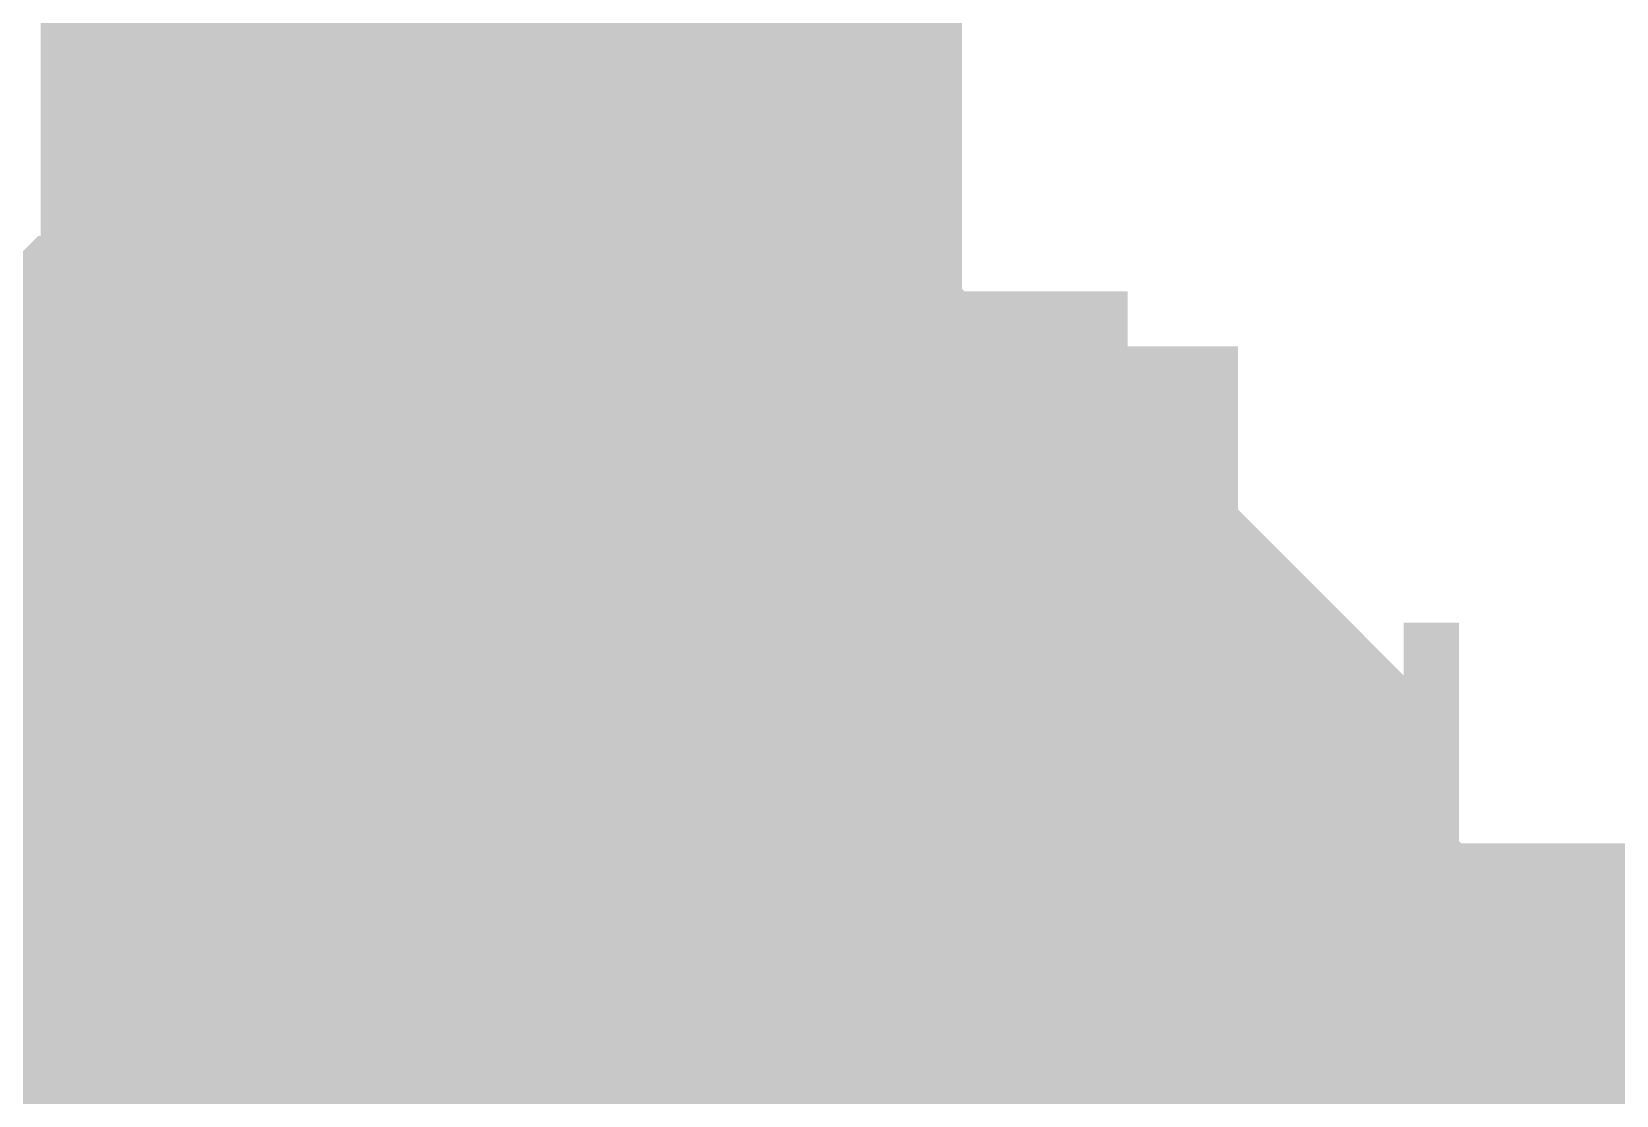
# Model space of a CAD drawing. Header units: inches. Extents: x 0 to 841, y 0 to 594.
# Drawn here: x 789.639 to 790.927, y 565.152 to 566.017 of the extents above; entities that cross this region are included whole.
import ezdxf

# ---------------------------------------------------------------- set-up
doc = ezdxf.new("R2010")
doc.units = ezdxf.units.IN
doc.layers.add('Sheet', color=255, linetype='Continuous')

msp = doc.modelspace()

# ---------------------------------------------------------------- linework, layer by layer
at = {"layer": 'Sheet'}
for points in [[(790.0208, 570.4628, 0.7493, 0.7493, 0), (790.0208, 564.9828, 0.7493, 0.7493, 0)], [(790.0208, 569.9687, 0.2997, 0.2997, 0), (790.0208, 564.9828, 0.2997, 0.2997, 0)], [(789.4818, 565.5218, 0.2997, 0.2997, 0), (789.5267, 565.5667, 0.2997, 0.2997, 0), (789.5716, 565.6116, 0.2997, 0.2997, 0), (789.5716, 565.6116, 0.2997, 0.2997, 0), (789.6165, 565.6116, 0.2997, 0.2997, 0), (789.6615, 565.6565, 0.2997, 0.2997, 0), (789.6615, 565.6565, 0.2997, 0.2997, 0), (789.7064, 565.7015, 0.2997, 0.2997, 0), (789.7513, 565.7015, 0.2997, 0.2997, 0), (789.7962, 565.7015, 0.2997, 0.2997, 0), (789.8411, 565.7015, 0.2997, 0.2997, 0), (789.8411, 565.7464, 0.2997, 0.2997, 0), (789.886, 565.7464, 0.2997, 0.2997, 0), (789.9309, 565.7464, 0.2997, 0.2997, 0), (789.9759, 565.7464, 0.2997, 0.2997, 0), (790.0208, 565.7464, 0.2997, 0.2997, 0)], [(789.4818, 565.5218, 0.2997, 0.2997, 0), (789.5267, 565.5667, 0.2997, 0.2997, 0), (789.5716, 565.6116, 0.2997, 0.2997, 0), (789.5716, 565.6116, 0.2997, 0.2997, 0), (789.6165, 565.6116, 0.2997, 0.2997, 0), (789.6615, 565.6565, 0.2997, 0.2997, 0), (789.6615, 565.6565, 0.2997, 0.2997, 0), (789.7064, 565.7015, 0.2997, 0.2997, 0), (789.7513, 565.7015, 0.2997, 0.2997, 0), (789.7962, 565.7015, 0.2997, 0.2997, 0), (789.8411, 565.7015, 0.2997, 0.2997, 0), (789.8411, 565.7464, 0.2997, 0.2997, 0), (789.886, 565.7464, 0.2997, 0.2997, 0), (789.9309, 565.7464, 0.2997, 0.2997, 0), (789.9759, 565.7464, 0.2997, 0.2997, 0), (790.0208, 565.7464, 0.2997, 0.2997, 0)], [(789.4818, 565.5218, 0.2997, 0.2997, 0), (789.5267, 565.5667, 0.2997, 0.2997, 0), (789.5716, 565.6116, 0.2997, 0.2997, 0), (789.5716, 565.6116, 0.2997, 0.2997, 0), (789.6165, 565.6116, 0.2997, 0.2997, 0), (789.6615, 565.6565, 0.2997, 0.2997, 0), (789.6615, 565.6565, 0.2997, 0.2997, 0), (789.7064, 565.7015, 0.2997, 0.2997, 0), (789.7513, 565.7015, 0.2997, 0.2997, 0), (789.7962, 565.7015, 0.2997, 0.2997, 0), (789.8411, 565.7015, 0.2997, 0.2997, 0), (789.8411, 565.7464, 0.2997, 0.2997, 0), (789.886, 565.7464, 0.2997, 0.2997, 0), (789.9309, 565.7464, 0.2997, 0.2997, 0), (789.9759, 565.7464, 0.2997, 0.2997, 0), (790.0208, 565.7464, 0.2997, 0.2997, 0)], [(789.4818, 565.5218, 0.2997, 0.2997, 0), (789.5267, 565.5667, 0.2997, 0.2997, 0), (789.5716, 565.6116, 0.2997, 0.2997, 0), (789.5716, 565.6116, 0.2997, 0.2997, 0), (789.6165, 565.6116, 0.2997, 0.2997, 0), (789.6615, 565.6565, 0.2997, 0.2997, 0), (789.6615, 565.6565, 0.2997, 0.2997, 0), (789.7064, 565.7015, 0.2997, 0.2997, 0), (789.7513, 565.7015, 0.2997, 0.2997, 0), (789.7962, 565.7015, 0.2997, 0.2997, 0), (789.8411, 565.7015, 0.2997, 0.2997, 0), (789.8411, 565.7464, 0.2997, 0.2997, 0), (789.886, 565.7464, 0.2997, 0.2997, 0), (789.9309, 565.7464, 0.2997, 0.2997, 0), (789.9759, 565.7464, 0.2997, 0.2997, 0), (790.0208, 565.7464, 0.2997, 0.2997, 0)], [(789.4818, 565.5218, 0.2997, 0.2997, 0), (789.5267, 565.5667, 0.2997, 0.2997, 0), (789.5716, 565.6116, 0.2997, 0.2997, 0), (789.5716, 565.6116, 0.2997, 0.2997, 0), (789.6165, 565.6116, 0.2997, 0.2997, 0), (789.6615, 565.6565, 0.2997, 0.2997, 0), (789.6615, 565.6565, 0.2997, 0.2997, 0), (789.7064, 565.7015, 0.2997, 0.2997, 0), (789.7513, 565.7015, 0.2997, 0.2997, 0), (789.7962, 565.7015, 0.2997, 0.2997, 0), (789.8411, 565.7015, 0.2997, 0.2997, 0), (789.8411, 565.7464, 0.2997, 0.2997, 0), (789.886, 565.7464, 0.2997, 0.2997, 0), (789.9309, 565.7464, 0.2997, 0.2997, 0), (789.9759, 565.7464, 0.2997, 0.2997, 0), (790.0208, 565.7464, 0.2997, 0.2997, 0)], [(789.4818, 565.5218, 0.2997, 0.2997, 0), (789.5267, 565.5667, 0.2997, 0.2997, 0), (789.5716, 565.6116, 0.2997, 0.2997, 0), (789.5716, 565.6116, 0.2997, 0.2997, 0), (789.6165, 565.6116, 0.2997, 0.2997, 0), (789.6615, 565.6565, 0.2997, 0.2997, 0), (789.6615, 565.6565, 0.2997, 0.2997, 0), (789.7064, 565.7015, 0.2997, 0.2997, 0), (789.7513, 565.7015, 0.2997, 0.2997, 0), (789.7962, 565.7015, 0.2997, 0.2997, 0), (789.8411, 565.7015, 0.2997, 0.2997, 0), (789.8411, 565.7464, 0.2997, 0.2997, 0), (789.886, 565.7464, 0.2997, 0.2997, 0), (789.9309, 565.7464, 0.2997, 0.2997, 0), (789.9759, 565.7464, 0.2997, 0.2997, 0), (790.0208, 565.7464, 0.2997, 0.2997, 0)], [(790.0208, 565.7464, 0.2997, 0.2997, 0), (790.0208, 565.7464, 0.2997, 0.2997, 0)], [(790.0208, 565.7464, 0.2997, 0.2997, 0), (790.0657, 565.7464, 0.2997, 0.2997, 0), (790.1106, 565.7464, 0.2997, 0.2997, 0), (790.1106, 565.7464, 0.2997, 0.2997, 0), (790.1555, 565.7464, 0.2997, 0.2997, 0), (790.2004, 565.7015, 0.2997, 0.2997, 0), (790.2454, 565.7015, 0.2997, 0.2997, 0), (790.2903, 565.7015, 0.2997, 0.2997, 0), (790.2903, 565.7015, 0.2997, 0.2997, 0), (790.3352, 565.6565, 0.2997, 0.2997, 0), (790.3801, 565.6565, 0.2997, 0.2997, 0), (790.3801, 565.6116, 0.2997, 0.2997, 0), (790.425, 565.6116, 0.2997, 0.2997, 0), (790.4699, 565.6116, 0.2997, 0.2997, 0), (790.4699, 565.5667, 0.2997, 0.2997, 0), (790.5148, 565.5218, 0.2997, 0.2997, 0), (790.5148, 565.5218, 0.2997, 0.2997, 0), (790.5598, 565.4769, 0.2997, 0.2997, 0), (790.5598, 565.4769, 0.2997, 0.2997, 0), (790.6047, 565.4319, 0.2997, 0.2997, 0), (790.6047, 565.387, 0.2997, 0.2997, 0), (790.6496, 565.387, 0.2997, 0.2997, 0), (790.6496, 565.3421, 0.2997, 0.2997, 0), (790.6496, 565.2972, 0.2997, 0.2997, 0), (790.6945, 565.2523, 0.2997, 0.2997, 0), (790.6945, 565.2523, 0.2997, 0.2997, 0), (790.6945, 565.2074, 0.2997, 0.2997, 0), (790.7394, 565.1624, 0.2997, 0.2997, 0), (790.7394, 565.1175, 0.2997, 0.2997, 0), (790.7394, 565.0726, 0.2997, 0.2997, 0), (790.7394, 565.0726, 0.2997, 0.2997, 0), (790.7394, 565.0277, 0.2997, 0.2997, 0), (790.7394, 564.9828, 0.2997, 0.2997, 0)], [(790.0208, 565.7464, 0.2997, 0.2997, 0), (790.0208, 565.7464, 0.2997, 0.2997, 0)], [(790.0208, 565.7464, 0.2997, 0.2997, 0), (790.0657, 565.7464, 0.2997, 0.2997, 0), (790.1106, 565.7464, 0.2997, 0.2997, 0), (790.1106, 565.7464, 0.2997, 0.2997, 0), (790.1555, 565.7464, 0.2997, 0.2997, 0), (790.2004, 565.7015, 0.2997, 0.2997, 0), (790.2454, 565.7015, 0.2997, 0.2997, 0), (790.2903, 565.7015, 0.2997, 0.2997, 0), (790.2903, 565.7015, 0.2997, 0.2997, 0), (790.3352, 565.6565, 0.2997, 0.2997, 0), (790.3801, 565.6565, 0.2997, 0.2997, 0), (790.3801, 565.6116, 0.2997, 0.2997, 0), (790.425, 565.6116, 0.2997, 0.2997, 0), (790.4699, 565.6116, 0.2997, 0.2997, 0), (790.4699, 565.5667, 0.2997, 0.2997, 0), (790.5148, 565.5218, 0.2997, 0.2997, 0), (790.5148, 565.5218, 0.2997, 0.2997, 0), (790.5598, 565.4769, 0.2997, 0.2997, 0), (790.5598, 565.4769, 0.2997, 0.2997, 0), (790.6047, 565.4319, 0.2997, 0.2997, 0), (790.6047, 565.387, 0.2997, 0.2997, 0), (790.6496, 565.387, 0.2997, 0.2997, 0), (790.6496, 565.3421, 0.2997, 0.2997, 0), (790.6496, 565.2972, 0.2997, 0.2997, 0), (790.6945, 565.2523, 0.2997, 0.2997, 0), (790.6945, 565.2523, 0.2997, 0.2997, 0), (790.6945, 565.2074, 0.2997, 0.2997, 0), (790.7394, 565.1624, 0.2997, 0.2997, 0), (790.7394, 565.1175, 0.2997, 0.2997, 0), (790.7394, 565.0726, 0.2997, 0.2997, 0), (790.7394, 565.0726, 0.2997, 0.2997, 0), (790.7394, 565.0277, 0.2997, 0.2997, 0), (790.7394, 564.9828, 0.2997, 0.2997, 0)], [(790.0208, 565.7464, 0.2997, 0.2997, 0), (790.0208, 565.7464, 0.2997, 0.2997, 0)], [(790.0208, 565.7464, 0.2997, 0.2997, 0), (790.0657, 565.7464, 0.2997, 0.2997, 0), (790.1106, 565.7464, 0.2997, 0.2997, 0), (790.1106, 565.7464, 0.2997, 0.2997, 0), (790.1555, 565.7464, 0.2997, 0.2997, 0), (790.2004, 565.7015, 0.2997, 0.2997, 0), (790.2454, 565.7015, 0.2997, 0.2997, 0), (790.2903, 565.7015, 0.2997, 0.2997, 0), (790.2903, 565.7015, 0.2997, 0.2997, 0), (790.3352, 565.6565, 0.2997, 0.2997, 0), (790.3801, 565.6565, 0.2997, 0.2997, 0), (790.3801, 565.6116, 0.2997, 0.2997, 0), (790.425, 565.6116, 0.2997, 0.2997, 0), (790.4699, 565.6116, 0.2997, 0.2997, 0), (790.4699, 565.5667, 0.2997, 0.2997, 0), (790.5148, 565.5218, 0.2997, 0.2997, 0), (790.5148, 565.5218, 0.2997, 0.2997, 0), (790.5598, 565.4769, 0.2997, 0.2997, 0), (790.5598, 565.4769, 0.2997, 0.2997, 0), (790.6047, 565.4319, 0.2997, 0.2997, 0), (790.6047, 565.387, 0.2997, 0.2997, 0), (790.6496, 565.387, 0.2997, 0.2997, 0), (790.6496, 565.3421, 0.2997, 0.2997, 0), (790.6496, 565.2972, 0.2997, 0.2997, 0), (790.6945, 565.2523, 0.2997, 0.2997, 0), (790.6945, 565.2523, 0.2997, 0.2997, 0), (790.6945, 565.2074, 0.2997, 0.2997, 0), (790.7394, 565.1624, 0.2997, 0.2997, 0), (790.7394, 565.1175, 0.2997, 0.2997, 0), (790.7394, 565.0726, 0.2997, 0.2997, 0), (790.7394, 565.0726, 0.2997, 0.2997, 0), (790.7394, 565.0277, 0.2997, 0.2997, 0), (790.7394, 564.9828, 0.2997, 0.2997, 0)], [(790.0208, 565.7464, 0.2997, 0.2997, 0), (790.0208, 565.7464, 0.2997, 0.2997, 0)], [(790.0208, 565.7464, 0.2997, 0.2997, 0), (790.0657, 565.7464, 0.2997, 0.2997, 0), (790.1106, 565.7464, 0.2997, 0.2997, 0), (790.1106, 565.7464, 0.2997, 0.2997, 0), (790.1555, 565.7464, 0.2997, 0.2997, 0), (790.2004, 565.7015, 0.2997, 0.2997, 0), (790.2454, 565.7015, 0.2997, 0.2997, 0), (790.2903, 565.7015, 0.2997, 0.2997, 0), (790.2903, 565.7015, 0.2997, 0.2997, 0), (790.3352, 565.6565, 0.2997, 0.2997, 0), (790.3801, 565.6565, 0.2997, 0.2997, 0), (790.3801, 565.6116, 0.2997, 0.2997, 0), (790.425, 565.6116, 0.2997, 0.2997, 0), (790.4699, 565.6116, 0.2997, 0.2997, 0), (790.4699, 565.5667, 0.2997, 0.2997, 0), (790.5148, 565.5218, 0.2997, 0.2997, 0), (790.5148, 565.5218, 0.2997, 0.2997, 0), (790.5598, 565.4769, 0.2997, 0.2997, 0), (790.5598, 565.4769, 0.2997, 0.2997, 0), (790.6047, 565.4319, 0.2997, 0.2997, 0), (790.6047, 565.387, 0.2997, 0.2997, 0), (790.6496, 565.387, 0.2997, 0.2997, 0), (790.6496, 565.3421, 0.2997, 0.2997, 0), (790.6496, 565.2972, 0.2997, 0.2997, 0), (790.6945, 565.2523, 0.2997, 0.2997, 0), (790.6945, 565.2523, 0.2997, 0.2997, 0), (790.6945, 565.2074, 0.2997, 0.2997, 0), (790.7394, 565.1624, 0.2997, 0.2997, 0), (790.7394, 565.1175, 0.2997, 0.2997, 0), (790.7394, 565.0726, 0.2997, 0.2997, 0), (790.7394, 565.0726, 0.2997, 0.2997, 0), (790.7394, 565.0277, 0.2997, 0.2997, 0), (790.7394, 564.9828, 0.2997, 0.2997, 0)], [(790.0208, 565.7464, 0.2997, 0.2997, 0), (790.0208, 565.7464, 0.2997, 0.2997, 0)], [(790.0208, 565.7464, 0.2997, 0.2997, 0), (790.0657, 565.7464, 0.2997, 0.2997, 0), (790.1106, 565.7464, 0.2997, 0.2997, 0), (790.1106, 565.7464, 0.2997, 0.2997, 0), (790.1555, 565.7464, 0.2997, 0.2997, 0), (790.2004, 565.7015, 0.2997, 0.2997, 0), (790.2454, 565.7015, 0.2997, 0.2997, 0), (790.2903, 565.7015, 0.2997, 0.2997, 0), (790.2903, 565.7015, 0.2997, 0.2997, 0), (790.3352, 565.6565, 0.2997, 0.2997, 0), (790.3801, 565.6565, 0.2997, 0.2997, 0), (790.3801, 565.6116, 0.2997, 0.2997, 0), (790.425, 565.6116, 0.2997, 0.2997, 0), (790.4699, 565.6116, 0.2997, 0.2997, 0), (790.4699, 565.5667, 0.2997, 0.2997, 0), (790.5148, 565.5218, 0.2997, 0.2997, 0), (790.5148, 565.5218, 0.2997, 0.2997, 0), (790.5598, 565.4769, 0.2997, 0.2997, 0), (790.5598, 565.4769, 0.2997, 0.2997, 0), (790.6047, 565.4319, 0.2997, 0.2997, 0), (790.6047, 565.387, 0.2997, 0.2997, 0), (790.6496, 565.387, 0.2997, 0.2997, 0), (790.6496, 565.3421, 0.2997, 0.2997, 0), (790.6496, 565.2972, 0.2997, 0.2997, 0), (790.6945, 565.2523, 0.2997, 0.2997, 0), (790.6945, 565.2523, 0.2997, 0.2997, 0), (790.6945, 565.2074, 0.2997, 0.2997, 0), (790.7394, 565.1624, 0.2997, 0.2997, 0), (790.7394, 565.1175, 0.2997, 0.2997, 0), (790.7394, 565.0726, 0.2997, 0.2997, 0), (790.7394, 565.0726, 0.2997, 0.2997, 0), (790.7394, 565.0277, 0.2997, 0.2997, 0), (790.7394, 564.9828, 0.2997, 0.2997, 0)], [(790.0208, 565.7464, 0.2997, 0.2997, 0), (790.0208, 565.7464, 0.2997, 0.2997, 0)], [(790.0208, 565.7464, 0.2997, 0.2997, 0), (790.0657, 565.7464, 0.2997, 0.2997, 0), (790.1106, 565.7464, 0.2997, 0.2997, 0), (790.1106, 565.7464, 0.2997, 0.2997, 0), (790.1555, 565.7464, 0.2997, 0.2997, 0), (790.2004, 565.7015, 0.2997, 0.2997, 0), (790.2454, 565.7015, 0.2997, 0.2997, 0), (790.2903, 565.7015, 0.2997, 0.2997, 0), (790.2903, 565.7015, 0.2997, 0.2997, 0), (790.3352, 565.6565, 0.2997, 0.2997, 0), (790.3801, 565.6565, 0.2997, 0.2997, 0), (790.3801, 565.6116, 0.2997, 0.2997, 0), (790.425, 565.6116, 0.2997, 0.2997, 0), (790.4699, 565.6116, 0.2997, 0.2997, 0), (790.4699, 565.5667, 0.2997, 0.2997, 0), (790.5148, 565.5218, 0.2997, 0.2997, 0), (790.5148, 565.5218, 0.2997, 0.2997, 0), (790.5598, 565.4769, 0.2997, 0.2997, 0), (790.5598, 565.4769, 0.2997, 0.2997, 0), (790.6047, 565.4319, 0.2997, 0.2997, 0), (790.6047, 565.387, 0.2997, 0.2997, 0), (790.6496, 565.387, 0.2997, 0.2997, 0), (790.6496, 565.3421, 0.2997, 0.2997, 0), (790.6496, 565.2972, 0.2997, 0.2997, 0), (790.6945, 565.2523, 0.2997, 0.2997, 0), (790.6945, 565.2523, 0.2997, 0.2997, 0), (790.6945, 565.2074, 0.2997, 0.2997, 0), (790.7394, 565.1624, 0.2997, 0.2997, 0), (790.7394, 565.1175, 0.2997, 0.2997, 0), (790.7394, 565.0726, 0.2997, 0.2997, 0), (790.7394, 565.0726, 0.2997, 0.2997, 0), (790.7394, 565.0277, 0.2997, 0.2997, 0), (790.7394, 564.9828, 0.2997, 0.2997, 0)], [(789.5716, 565.6116, 0.0991, 0.0991, 0), (789.6165, 565.6116, 0.0991, 0.0991, 0), (789.6615, 565.6565, 0.0991, 0.0991, 0), (789.6615, 565.6565, 0.0991, 0.0991, 0), (789.7064, 565.7015, 0.0991, 0.0991, 0), (789.7513, 565.7015, 0.0991, 0.0991, 0), (789.7962, 565.7015, 0.0991, 0.0991, 0), (789.8411, 565.7015, 0.0991, 0.0991, 0), (789.8411, 565.7464, 0.0991, 0.0991, 0), (789.886, 565.7464, 0.0991, 0.0991, 0), (789.9309, 565.7464, 0.0991, 0.0991, 0), (789.9759, 565.7464, 0.0991, 0.0991, 0), (790.0208, 565.7464, 0.0991, 0.0991, 0)], [(789.5716, 565.6116, 0.0991, 0.0991, 0), (789.6165, 565.6116, 0.0991, 0.0991, 0), (789.6615, 565.6565, 0.0991, 0.0991, 0), (789.6615, 565.6565, 0.0991, 0.0991, 0), (789.7064, 565.7015, 0.0991, 0.0991, 0), (789.7513, 565.7015, 0.0991, 0.0991, 0), (789.7962, 565.7015, 0.0991, 0.0991, 0), (789.8411, 565.7015, 0.0991, 0.0991, 0), (789.8411, 565.7464, 0.0991, 0.0991, 0), (789.886, 565.7464, 0.0991, 0.0991, 0), (789.9309, 565.7464, 0.0991, 0.0991, 0), (789.9759, 565.7464, 0.0991, 0.0991, 0), (790.0208, 565.7464, 0.0991, 0.0991, 0)], [(789.5716, 565.6116, 0.0991, 0.0991, 0), (789.6165, 565.6116, 0.0991, 0.0991, 0), (789.6615, 565.6565, 0.0991, 0.0991, 0), (789.6615, 565.6565, 0.0991, 0.0991, 0), (789.7064, 565.7015, 0.0991, 0.0991, 0), (789.7513, 565.7015, 0.0991, 0.0991, 0), (789.7962, 565.7015, 0.0991, 0.0991, 0), (789.8411, 565.7015, 0.0991, 0.0991, 0), (789.8411, 565.7464, 0.0991, 0.0991, 0), (789.886, 565.7464, 0.0991, 0.0991, 0), (789.9309, 565.7464, 0.0991, 0.0991, 0), (789.9759, 565.7464, 0.0991, 0.0991, 0), (790.0208, 565.7464, 0.0991, 0.0991, 0)], [(789.5716, 565.6116, 0.0991, 0.0991, 0), (789.6165, 565.6116, 0.0991, 0.0991, 0), (789.6615, 565.6565, 0.0991, 0.0991, 0), (789.6615, 565.6565, 0.0991, 0.0991, 0), (789.7064, 565.7015, 0.0991, 0.0991, 0), (789.7513, 565.7015, 0.0991, 0.0991, 0), (789.7962, 565.7015, 0.0991, 0.0991, 0), (789.8411, 565.7015, 0.0991, 0.0991, 0), (789.8411, 565.7464, 0.0991, 0.0991, 0), (789.886, 565.7464, 0.0991, 0.0991, 0), (789.9309, 565.7464, 0.0991, 0.0991, 0), (789.9759, 565.7464, 0.0991, 0.0991, 0), (790.0208, 565.7464, 0.0991, 0.0991, 0)], [(789.5716, 565.6116, 0.0991, 0.0991, 0), (789.6165, 565.6116, 0.0991, 0.0991, 0), (789.6615, 565.6565, 0.0991, 0.0991, 0), (789.6615, 565.6565, 0.0991, 0.0991, 0), (789.7064, 565.7015, 0.0991, 0.0991, 0), (789.7513, 565.7015, 0.0991, 0.0991, 0), (789.7962, 565.7015, 0.0991, 0.0991, 0), (789.8411, 565.7015, 0.0991, 0.0991, 0), (789.8411, 565.7464, 0.0991, 0.0991, 0), (789.886, 565.7464, 0.0991, 0.0991, 0), (789.9309, 565.7464, 0.0991, 0.0991, 0), (789.9759, 565.7464, 0.0991, 0.0991, 0), (790.0208, 565.7464, 0.0991, 0.0991, 0)], [(789.5716, 565.6116, 0.0991, 0.0991, 0), (789.6165, 565.6116, 0.0991, 0.0991, 0), (789.6615, 565.6565, 0.0991, 0.0991, 0), (789.6615, 565.6565, 0.0991, 0.0991, 0), (789.7064, 565.7015, 0.0991, 0.0991, 0), (789.7513, 565.7015, 0.0991, 0.0991, 0), (789.7962, 565.7015, 0.0991, 0.0991, 0), (789.8411, 565.7015, 0.0991, 0.0991, 0), (789.8411, 565.7464, 0.0991, 0.0991, 0), (789.886, 565.7464, 0.0991, 0.0991, 0), (789.9309, 565.7464, 0.0991, 0.0991, 0), (789.9759, 565.7464, 0.0991, 0.0991, 0), (790.0208, 565.7464, 0.0991, 0.0991, 0)], [(790.0208, 565.7464, 0.0991, 0.0991, 0), (790.0208, 565.7464, 0.0991, 0.0991, 0)], [(790.0208, 565.7464, 0.0991, 0.0991, 0), (790.0657, 565.7464, 0.0991, 0.0991, 0), (790.1106, 565.7464, 0.0991, 0.0991, 0), (790.1106, 565.7464, 0.0991, 0.0991, 0), (790.1555, 565.7464, 0.0991, 0.0991, 0), (790.2004, 565.7015, 0.0991, 0.0991, 0), (790.2454, 565.7015, 0.0991, 0.0991, 0), (790.2903, 565.7015, 0.0991, 0.0991, 0), (790.2903, 565.7015, 0.0991, 0.0991, 0), (790.3352, 565.6565, 0.0991, 0.0991, 0), (790.3801, 565.6565, 0.0991, 0.0991, 0), (790.3801, 565.6116, 0.0991, 0.0991, 0), (790.425, 565.6116, 0.0991, 0.0991, 0), (790.4699, 565.6116, 0.0991, 0.0991, 0), (790.4699, 565.5667, 0.0991, 0.0991, 0), (790.5148, 565.5218, 0.0991, 0.0991, 0), (790.5148, 565.5218, 0.0991, 0.0991, 0), (790.5598, 565.4769, 0.0991, 0.0991, 0), (790.5598, 565.4769, 0.0991, 0.0991, 0), (790.6047, 565.4319, 0.0991, 0.0991, 0), (790.6047, 565.387, 0.0991, 0.0991, 0), (790.6496, 565.387, 0.0991, 0.0991, 0), (790.6496, 565.3421, 0.0991, 0.0991, 0), (790.6496, 565.2972, 0.0991, 0.0991, 0), (790.6945, 565.2523, 0.0991, 0.0991, 0), (790.6945, 565.2523, 0.0991, 0.0991, 0), (790.6945, 565.2074, 0.0991, 0.0991, 0), (790.7394, 565.1624, 0.0991, 0.0991, 0), (790.7394, 565.1175, 0.0991, 0.0991, 0), (790.7394, 565.0726, 0.0991, 0.0991, 0)], [(790.0208, 565.7464, 0.0991, 0.0991, 0), (790.0208, 565.7464, 0.0991, 0.0991, 0)], [(790.0208, 565.7464, 0.0991, 0.0991, 0), (790.0657, 565.7464, 0.0991, 0.0991, 0), (790.1106, 565.7464, 0.0991, 0.0991, 0), (790.1106, 565.7464, 0.0991, 0.0991, 0), (790.1555, 565.7464, 0.0991, 0.0991, 0), (790.2004, 565.7015, 0.0991, 0.0991, 0), (790.2454, 565.7015, 0.0991, 0.0991, 0), (790.2903, 565.7015, 0.0991, 0.0991, 0), (790.2903, 565.7015, 0.0991, 0.0991, 0), (790.3352, 565.6565, 0.0991, 0.0991, 0), (790.3801, 565.6565, 0.0991, 0.0991, 0), (790.3801, 565.6116, 0.0991, 0.0991, 0), (790.425, 565.6116, 0.0991, 0.0991, 0), (790.4699, 565.6116, 0.0991, 0.0991, 0), (790.4699, 565.5667, 0.0991, 0.0991, 0), (790.5148, 565.5218, 0.0991, 0.0991, 0), (790.5148, 565.5218, 0.0991, 0.0991, 0), (790.5598, 565.4769, 0.0991, 0.0991, 0), (790.5598, 565.4769, 0.0991, 0.0991, 0), (790.6047, 565.4319, 0.0991, 0.0991, 0), (790.6047, 565.387, 0.0991, 0.0991, 0), (790.6496, 565.387, 0.0991, 0.0991, 0), (790.6496, 565.3421, 0.0991, 0.0991, 0), (790.6496, 565.2972, 0.0991, 0.0991, 0), (790.6945, 565.2523, 0.0991, 0.0991, 0), (790.6945, 565.2523, 0.0991, 0.0991, 0), (790.6945, 565.2074, 0.0991, 0.0991, 0), (790.7394, 565.1624, 0.0991, 0.0991, 0), (790.7394, 565.1175, 0.0991, 0.0991, 0), (790.7394, 565.0726, 0.0991, 0.0991, 0)], [(790.0208, 565.7464, 0.0991, 0.0991, 0), (790.0208, 565.7464, 0.0991, 0.0991, 0)], [(790.0208, 565.7464, 0.0991, 0.0991, 0), (790.0657, 565.7464, 0.0991, 0.0991, 0), (790.1106, 565.7464, 0.0991, 0.0991, 0), (790.1106, 565.7464, 0.0991, 0.0991, 0), (790.1555, 565.7464, 0.0991, 0.0991, 0), (790.2004, 565.7015, 0.0991, 0.0991, 0), (790.2454, 565.7015, 0.0991, 0.0991, 0), (790.2903, 565.7015, 0.0991, 0.0991, 0), (790.2903, 565.7015, 0.0991, 0.0991, 0), (790.3352, 565.6565, 0.0991, 0.0991, 0), (790.3801, 565.6565, 0.0991, 0.0991, 0), (790.3801, 565.6116, 0.0991, 0.0991, 0), (790.425, 565.6116, 0.0991, 0.0991, 0), (790.4699, 565.6116, 0.0991, 0.0991, 0), (790.4699, 565.5667, 0.0991, 0.0991, 0), (790.5148, 565.5218, 0.0991, 0.0991, 0), (790.5148, 565.5218, 0.0991, 0.0991, 0), (790.5598, 565.4769, 0.0991, 0.0991, 0), (790.5598, 565.4769, 0.0991, 0.0991, 0), (790.6047, 565.4319, 0.0991, 0.0991, 0), (790.6047, 565.387, 0.0991, 0.0991, 0), (790.6496, 565.387, 0.0991, 0.0991, 0), (790.6496, 565.3421, 0.0991, 0.0991, 0), (790.6496, 565.2972, 0.0991, 0.0991, 0), (790.6945, 565.2523, 0.0991, 0.0991, 0), (790.6945, 565.2523, 0.0991, 0.0991, 0), (790.6945, 565.2074, 0.0991, 0.0991, 0), (790.7394, 565.1624, 0.0991, 0.0991, 0), (790.7394, 565.1175, 0.0991, 0.0991, 0), (790.7394, 565.0726, 0.0991, 0.0991, 0)], [(790.0208, 565.7464, 0.0991, 0.0991, 0), (790.0208, 565.7464, 0.0991, 0.0991, 0)], [(790.0208, 565.7464, 0.0991, 0.0991, 0), (790.0657, 565.7464, 0.0991, 0.0991, 0), (790.1106, 565.7464, 0.0991, 0.0991, 0), (790.1106, 565.7464, 0.0991, 0.0991, 0), (790.1555, 565.7464, 0.0991, 0.0991, 0), (790.2004, 565.7015, 0.0991, 0.0991, 0), (790.2454, 565.7015, 0.0991, 0.0991, 0), (790.2903, 565.7015, 0.0991, 0.0991, 0), (790.2903, 565.7015, 0.0991, 0.0991, 0), (790.3352, 565.6565, 0.0991, 0.0991, 0), (790.3801, 565.6565, 0.0991, 0.0991, 0), (790.3801, 565.6116, 0.0991, 0.0991, 0), (790.425, 565.6116, 0.0991, 0.0991, 0), (790.4699, 565.6116, 0.0991, 0.0991, 0), (790.4699, 565.5667, 0.0991, 0.0991, 0), (790.5148, 565.5218, 0.0991, 0.0991, 0), (790.5148, 565.5218, 0.0991, 0.0991, 0), (790.5598, 565.4769, 0.0991, 0.0991, 0), (790.5598, 565.4769, 0.0991, 0.0991, 0), (790.6047, 565.4319, 0.0991, 0.0991, 0), (790.6047, 565.387, 0.0991, 0.0991, 0), (790.6496, 565.387, 0.0991, 0.0991, 0), (790.6496, 565.3421, 0.0991, 0.0991, 0), (790.6496, 565.2972, 0.0991, 0.0991, 0), (790.6945, 565.2523, 0.0991, 0.0991, 0), (790.6945, 565.2523, 0.0991, 0.0991, 0), (790.6945, 565.2074, 0.0991, 0.0991, 0), (790.7394, 565.1624, 0.0991, 0.0991, 0), (790.7394, 565.1175, 0.0991, 0.0991, 0), (790.7394, 565.0726, 0.0991, 0.0991, 0)], [(790.0208, 565.7464, 0.0991, 0.0991, 0), (790.0208, 565.7464, 0.0991, 0.0991, 0)], [(790.0208, 565.7464, 0.0991, 0.0991, 0), (790.0657, 565.7464, 0.0991, 0.0991, 0), (790.1106, 565.7464, 0.0991, 0.0991, 0), (790.1106, 565.7464, 0.0991, 0.0991, 0), (790.1555, 565.7464, 0.0991, 0.0991, 0), (790.2004, 565.7015, 0.0991, 0.0991, 0), (790.2454, 565.7015, 0.0991, 0.0991, 0), (790.2903, 565.7015, 0.0991, 0.0991, 0), (790.2903, 565.7015, 0.0991, 0.0991, 0), (790.3352, 565.6565, 0.0991, 0.0991, 0), (790.3801, 565.6565, 0.0991, 0.0991, 0), (790.3801, 565.6116, 0.0991, 0.0991, 0), (790.425, 565.6116, 0.0991, 0.0991, 0), (790.4699, 565.6116, 0.0991, 0.0991, 0), (790.4699, 565.5667, 0.0991, 0.0991, 0), (790.5148, 565.5218, 0.0991, 0.0991, 0), (790.5148, 565.5218, 0.0991, 0.0991, 0), (790.5598, 565.4769, 0.0991, 0.0991, 0), (790.5598, 565.4769, 0.0991, 0.0991, 0), (790.6047, 565.4319, 0.0991, 0.0991, 0), (790.6047, 565.387, 0.0991, 0.0991, 0), (790.6496, 565.387, 0.0991, 0.0991, 0), (790.6496, 565.3421, 0.0991, 0.0991, 0), (790.6496, 565.2972, 0.0991, 0.0991, 0), (790.6945, 565.2523, 0.0991, 0.0991, 0), (790.6945, 565.2523, 0.0991, 0.0991, 0), (790.6945, 565.2074, 0.0991, 0.0991, 0), (790.7394, 565.1624, 0.0991, 0.0991, 0), (790.7394, 565.1175, 0.0991, 0.0991, 0), (790.7394, 565.0726, 0.0991, 0.0991, 0)], [(790.0208, 565.7464, 0.0991, 0.0991, 0), (790.0208, 565.7464, 0.0991, 0.0991, 0)], [(790.0208, 565.7464, 0.0991, 0.0991, 0), (790.0657, 565.7464, 0.0991, 0.0991, 0), (790.1106, 565.7464, 0.0991, 0.0991, 0), (790.1106, 565.7464, 0.0991, 0.0991, 0), (790.1555, 565.7464, 0.0991, 0.0991, 0), (790.2004, 565.7015, 0.0991, 0.0991, 0), (790.2454, 565.7015, 0.0991, 0.0991, 0), (790.2903, 565.7015, 0.0991, 0.0991, 0), (790.2903, 565.7015, 0.0991, 0.0991, 0), (790.3352, 565.6565, 0.0991, 0.0991, 0), (790.3801, 565.6565, 0.0991, 0.0991, 0), (790.3801, 565.6116, 0.0991, 0.0991, 0), (790.425, 565.6116, 0.0991, 0.0991, 0), (790.4699, 565.6116, 0.0991, 0.0991, 0), (790.4699, 565.5667, 0.0991, 0.0991, 0), (790.5148, 565.5218, 0.0991, 0.0991, 0), (790.5148, 565.5218, 0.0991, 0.0991, 0), (790.5598, 565.4769, 0.0991, 0.0991, 0), (790.5598, 565.4769, 0.0991, 0.0991, 0), (790.6047, 565.4319, 0.0991, 0.0991, 0), (790.6047, 565.387, 0.0991, 0.0991, 0), (790.6496, 565.387, 0.0991, 0.0991, 0), (790.6496, 565.3421, 0.0991, 0.0991, 0), (790.6496, 565.2972, 0.0991, 0.0991, 0), (790.6945, 565.2523, 0.0991, 0.0991, 0), (790.6945, 565.2523, 0.0991, 0.0991, 0), (790.6945, 565.2074, 0.0991, 0.0991, 0), (790.7394, 565.1624, 0.0991, 0.0991, 0), (790.7394, 565.1175, 0.0991, 0.0991, 0), (790.7394, 565.0726, 0.0991, 0.0991, 0)], [(789.4818, 565.1175, 0.2997, 0.2997, 0), (789.5267, 565.1175, 0.2997, 0.2997, 0), (789.5267, 565.1624, 0.2997, 0.2997, 0), (789.5267, 565.1624, 0.2997, 0.2997, 0), (789.5267, 565.2074, 0.2997, 0.2997, 0), (789.5267, 565.2074, 0.2997, 0.2997, 0), (789.5716, 565.2523, 0.2997, 0.2997, 0), (789.5716, 565.2523, 0.2997, 0.2997, 0), (789.5716, 565.2972, 0.2997, 0.2997, 0), (789.6165, 565.2972, 0.2997, 0.2997, 0), (789.6165, 565.2972, 0.2997, 0.2997, 0), (789.6165, 565.3421, 0.2997, 0.2997, 0), (789.6615, 565.3421, 0.2997, 0.2997, 0), (789.6615, 565.3421, 0.2997, 0.2997, 0), (789.7064, 565.387, 0.2997, 0.2997, 0), (789.7064, 565.387, 0.2997, 0.2997, 0), (789.7513, 565.387, 0.2997, 0.2997, 0), (789.7513, 565.4319, 0.2997, 0.2997, 0), (789.7962, 565.4319, 0.2997, 0.2997, 0), (789.7962, 565.4319, 0.2997, 0.2997, 0), (789.8411, 565.4319, 0.2997, 0.2997, 0), (789.8411, 565.4319, 0.2997, 0.2997, 0), (789.886, 565.4769, 0.2997, 0.2997, 0), (789.886, 565.4769, 0.2997, 0.2997, 0), (789.9309, 565.4769, 0.2997, 0.2997, 0), (789.9759, 565.4769, 0.2997, 0.2997, 0), (789.9759, 565.4769, 0.2997, 0.2997, 0), (790.0208, 565.4769, 0.2997, 0.2997, 0)], [(789.4818, 565.1175, 0.2997, 0.2997, 0), (789.5267, 565.1175, 0.2997, 0.2997, 0), (789.5267, 565.1624, 0.2997, 0.2997, 0), (789.5267, 565.1624, 0.2997, 0.2997, 0), (789.5267, 565.2074, 0.2997, 0.2997, 0), (789.5267, 565.2074, 0.2997, 0.2997, 0), (789.5716, 565.2523, 0.2997, 0.2997, 0), (789.5716, 565.2523, 0.2997, 0.2997, 0), (789.5716, 565.2972, 0.2997, 0.2997, 0), (789.6165, 565.2972, 0.2997, 0.2997, 0), (789.6165, 565.2972, 0.2997, 0.2997, 0), (789.6165, 565.3421, 0.2997, 0.2997, 0), (789.6615, 565.3421, 0.2997, 0.2997, 0), (789.6615, 565.3421, 0.2997, 0.2997, 0), (789.7064, 565.387, 0.2997, 0.2997, 0), (789.7064, 565.387, 0.2997, 0.2997, 0), (789.7513, 565.387, 0.2997, 0.2997, 0), (789.7513, 565.4319, 0.2997, 0.2997, 0), (789.7962, 565.4319, 0.2997, 0.2997, 0), (789.7962, 565.4319, 0.2997, 0.2997, 0), (789.8411, 565.4319, 0.2997, 0.2997, 0), (789.8411, 565.4319, 0.2997, 0.2997, 0), (789.886, 565.4769, 0.2997, 0.2997, 0), (789.886, 565.4769, 0.2997, 0.2997, 0), (789.9309, 565.4769, 0.2997, 0.2997, 0), (789.9759, 565.4769, 0.2997, 0.2997, 0), (789.9759, 565.4769, 0.2997, 0.2997, 0), (790.0208, 565.4769, 0.2997, 0.2997, 0)], [(789.4818, 565.1175, 0.2997, 0.2997, 0), (789.5267, 565.1175, 0.2997, 0.2997, 0), (789.5267, 565.1624, 0.2997, 0.2997, 0), (789.5267, 565.1624, 0.2997, 0.2997, 0), (789.5267, 565.2074, 0.2997, 0.2997, 0), (789.5267, 565.2074, 0.2997, 0.2997, 0), (789.5716, 565.2523, 0.2997, 0.2997, 0), (789.5716, 565.2523, 0.2997, 0.2997, 0), (789.5716, 565.2972, 0.2997, 0.2997, 0), (789.6165, 565.2972, 0.2997, 0.2997, 0), (789.6165, 565.2972, 0.2997, 0.2997, 0), (789.6165, 565.3421, 0.2997, 0.2997, 0), (789.6615, 565.3421, 0.2997, 0.2997, 0), (789.6615, 565.3421, 0.2997, 0.2997, 0), (789.7064, 565.387, 0.2997, 0.2997, 0), (789.7064, 565.387, 0.2997, 0.2997, 0), (789.7513, 565.387, 0.2997, 0.2997, 0), (789.7513, 565.4319, 0.2997, 0.2997, 0), (789.7962, 565.4319, 0.2997, 0.2997, 0), (789.7962, 565.4319, 0.2997, 0.2997, 0), (789.8411, 565.4319, 0.2997, 0.2997, 0), (789.8411, 565.4319, 0.2997, 0.2997, 0), (789.886, 565.4769, 0.2997, 0.2997, 0), (789.886, 565.4769, 0.2997, 0.2997, 0), (789.9309, 565.4769, 0.2997, 0.2997, 0), (789.9759, 565.4769, 0.2997, 0.2997, 0), (789.9759, 565.4769, 0.2997, 0.2997, 0), (790.0208, 565.4769, 0.2997, 0.2997, 0)], [(789.4818, 565.1175, 0.2997, 0.2997, 0), (789.5267, 565.1175, 0.2997, 0.2997, 0), (789.5267, 565.1624, 0.2997, 0.2997, 0), (789.5267, 565.1624, 0.2997, 0.2997, 0), (789.5267, 565.2074, 0.2997, 0.2997, 0), (789.5267, 565.2074, 0.2997, 0.2997, 0), (789.5716, 565.2523, 0.2997, 0.2997, 0), (789.5716, 565.2523, 0.2997, 0.2997, 0), (789.5716, 565.2972, 0.2997, 0.2997, 0), (789.6165, 565.2972, 0.2997, 0.2997, 0), (789.6165, 565.2972, 0.2997, 0.2997, 0), (789.6165, 565.3421, 0.2997, 0.2997, 0), (789.6615, 565.3421, 0.2997, 0.2997, 0), (789.6615, 565.3421, 0.2997, 0.2997, 0), (789.7064, 565.387, 0.2997, 0.2997, 0), (789.7064, 565.387, 0.2997, 0.2997, 0), (789.7513, 565.387, 0.2997, 0.2997, 0), (789.7513, 565.4319, 0.2997, 0.2997, 0), (789.7962, 565.4319, 0.2997, 0.2997, 0), (789.7962, 565.4319, 0.2997, 0.2997, 0), (789.8411, 565.4319, 0.2997, 0.2997, 0), (789.8411, 565.4319, 0.2997, 0.2997, 0), (789.886, 565.4769, 0.2997, 0.2997, 0), (789.886, 565.4769, 0.2997, 0.2997, 0), (789.9309, 565.4769, 0.2997, 0.2997, 0), (789.9759, 565.4769, 0.2997, 0.2997, 0), (789.9759, 565.4769, 0.2997, 0.2997, 0), (790.0208, 565.4769, 0.2997, 0.2997, 0)], [(790.0208, 565.4769, 0.2997, 0.2997, 0), (790.0208, 565.4769, 0.2997, 0.2997, 0)], [(790.0208, 565.4769, 0.2997, 0.2997, 0), (790.0657, 565.4769, 0.2997, 0.2997, 0), (790.0657, 565.4769, 0.2997, 0.2997, 0), (790.1106, 565.4769, 0.2997, 0.2997, 0), (790.1106, 565.4769, 0.2997, 0.2997, 0), (790.1555, 565.4769, 0.2997, 0.2997, 0), (790.1555, 565.4319, 0.2997, 0.2997, 0), (790.2004, 565.4319, 0.2997, 0.2997, 0), (790.2004, 565.4319, 0.2997, 0.2997, 0), (790.2454, 565.4319, 0.2997, 0.2997, 0), (790.2454, 565.4319, 0.2997, 0.2997, 0), (790.2903, 565.387, 0.2997, 0.2997, 0), (790.2903, 565.387, 0.2997, 0.2997, 0), (790.3352, 565.387, 0.2997, 0.2997, 0), (790.3352, 565.3421, 0.2997, 0.2997, 0), (790.3352, 565.3421, 0.2997, 0.2997, 0), (790.3801, 565.3421, 0.2997, 0.2997, 0), (790.3801, 565.2972, 0.2997, 0.2997, 0), (790.3801, 565.2972, 0.2997, 0.2997, 0), (790.425, 565.2972, 0.2997, 0.2997, 0), (790.425, 565.2523, 0.2997, 0.2997, 0), (790.425, 565.2523, 0.2997, 0.2997, 0), (790.4699, 565.2074, 0.2997, 0.2997, 0), (790.4699, 565.2074, 0.2997, 0.2997, 0), (790.4699, 565.1624, 0.2997, 0.2997, 0), (790.4699, 565.1624, 0.2997, 0.2997, 0), (790.4699, 565.1175, 0.2997, 0.2997, 0), (790.5148, 565.1175, 0.2997, 0.2997, 0), (790.5148, 565.0726, 0.2997, 0.2997, 0), (790.5148, 565.0726, 0.2997, 0.2997, 0), (790.5148, 565.0277, 0.2997, 0.2997, 0), (790.5148, 565.0277, 0.2997, 0.2997, 0), (790.5148, 564.9828, 0.2997, 0.2997, 0)], [(790.0208, 565.4769, 0.2997, 0.2997, 0), (790.0208, 565.4769, 0.2997, 0.2997, 0)], [(790.0208, 565.4769, 0.2997, 0.2997, 0), (790.0657, 565.4769, 0.2997, 0.2997, 0), (790.0657, 565.4769, 0.2997, 0.2997, 0), (790.1106, 565.4769, 0.2997, 0.2997, 0), (790.1106, 565.4769, 0.2997, 0.2997, 0), (790.1555, 565.4769, 0.2997, 0.2997, 0), (790.1555, 565.4319, 0.2997, 0.2997, 0), (790.2004, 565.4319, 0.2997, 0.2997, 0), (790.2004, 565.4319, 0.2997, 0.2997, 0), (790.2454, 565.4319, 0.2997, 0.2997, 0), (790.2454, 565.4319, 0.2997, 0.2997, 0), (790.2903, 565.387, 0.2997, 0.2997, 0), (790.2903, 565.387, 0.2997, 0.2997, 0), (790.3352, 565.387, 0.2997, 0.2997, 0), (790.3352, 565.3421, 0.2997, 0.2997, 0), (790.3352, 565.3421, 0.2997, 0.2997, 0), (790.3801, 565.3421, 0.2997, 0.2997, 0), (790.3801, 565.2972, 0.2997, 0.2997, 0), (790.3801, 565.2972, 0.2997, 0.2997, 0), (790.425, 565.2972, 0.2997, 0.2997, 0), (790.425, 565.2523, 0.2997, 0.2997, 0), (790.425, 565.2523, 0.2997, 0.2997, 0), (790.4699, 565.2074, 0.2997, 0.2997, 0), (790.4699, 565.2074, 0.2997, 0.2997, 0), (790.4699, 565.1624, 0.2997, 0.2997, 0), (790.4699, 565.1624, 0.2997, 0.2997, 0), (790.4699, 565.1175, 0.2997, 0.2997, 0), (790.5148, 565.1175, 0.2997, 0.2997, 0), (790.5148, 565.0726, 0.2997, 0.2997, 0), (790.5148, 565.0726, 0.2997, 0.2997, 0), (790.5148, 565.0277, 0.2997, 0.2997, 0), (790.5148, 565.0277, 0.2997, 0.2997, 0), (790.5148, 564.9828, 0.2997, 0.2997, 0)], [(790.0208, 565.4769, 0.2997, 0.2997, 0), (790.0208, 565.4769, 0.2997, 0.2997, 0)], [(790.0208, 565.4769, 0.2997, 0.2997, 0), (790.0657, 565.4769, 0.2997, 0.2997, 0), (790.0657, 565.4769, 0.2997, 0.2997, 0), (790.1106, 565.4769, 0.2997, 0.2997, 0), (790.1106, 565.4769, 0.2997, 0.2997, 0), (790.1555, 565.4769, 0.2997, 0.2997, 0), (790.1555, 565.4319, 0.2997, 0.2997, 0), (790.2004, 565.4319, 0.2997, 0.2997, 0), (790.2004, 565.4319, 0.2997, 0.2997, 0), (790.2454, 565.4319, 0.2997, 0.2997, 0), (790.2454, 565.4319, 0.2997, 0.2997, 0), (790.2903, 565.387, 0.2997, 0.2997, 0), (790.2903, 565.387, 0.2997, 0.2997, 0), (790.3352, 565.387, 0.2997, 0.2997, 0), (790.3352, 565.3421, 0.2997, 0.2997, 0), (790.3352, 565.3421, 0.2997, 0.2997, 0), (790.3801, 565.3421, 0.2997, 0.2997, 0), (790.3801, 565.2972, 0.2997, 0.2997, 0), (790.3801, 565.2972, 0.2997, 0.2997, 0), (790.425, 565.2972, 0.2997, 0.2997, 0), (790.425, 565.2523, 0.2997, 0.2997, 0), (790.425, 565.2523, 0.2997, 0.2997, 0), (790.4699, 565.2074, 0.2997, 0.2997, 0), (790.4699, 565.2074, 0.2997, 0.2997, 0), (790.4699, 565.1624, 0.2997, 0.2997, 0), (790.4699, 565.1624, 0.2997, 0.2997, 0), (790.4699, 565.1175, 0.2997, 0.2997, 0), (790.5148, 565.1175, 0.2997, 0.2997, 0), (790.5148, 565.0726, 0.2997, 0.2997, 0), (790.5148, 565.0726, 0.2997, 0.2997, 0), (790.5148, 565.0277, 0.2997, 0.2997, 0), (790.5148, 565.0277, 0.2997, 0.2997, 0), (790.5148, 564.9828, 0.2997, 0.2997, 0)], [(790.0208, 565.4769, 0.2997, 0.2997, 0), (790.0208, 565.4769, 0.2997, 0.2997, 0)], [(790.0208, 565.4769, 0.2997, 0.2997, 0), (790.0657, 565.4769, 0.2997, 0.2997, 0), (790.0657, 565.4769, 0.2997, 0.2997, 0), (790.1106, 565.4769, 0.2997, 0.2997, 0), (790.1106, 565.4769, 0.2997, 0.2997, 0), (790.1555, 565.4769, 0.2997, 0.2997, 0), (790.1555, 565.4319, 0.2997, 0.2997, 0), (790.2004, 565.4319, 0.2997, 0.2997, 0), (790.2004, 565.4319, 0.2997, 0.2997, 0), (790.2454, 565.4319, 0.2997, 0.2997, 0), (790.2454, 565.4319, 0.2997, 0.2997, 0), (790.2903, 565.387, 0.2997, 0.2997, 0), (790.2903, 565.387, 0.2997, 0.2997, 0), (790.3352, 565.387, 0.2997, 0.2997, 0), (790.3352, 565.3421, 0.2997, 0.2997, 0), (790.3352, 565.3421, 0.2997, 0.2997, 0), (790.3801, 565.3421, 0.2997, 0.2997, 0), (790.3801, 565.2972, 0.2997, 0.2997, 0), (790.3801, 565.2972, 0.2997, 0.2997, 0), (790.425, 565.2972, 0.2997, 0.2997, 0), (790.425, 565.2523, 0.2997, 0.2997, 0), (790.425, 565.2523, 0.2997, 0.2997, 0), (790.4699, 565.2074, 0.2997, 0.2997, 0), (790.4699, 565.2074, 0.2997, 0.2997, 0), (790.4699, 565.1624, 0.2997, 0.2997, 0), (790.4699, 565.1624, 0.2997, 0.2997, 0), (790.4699, 565.1175, 0.2997, 0.2997, 0), (790.5148, 565.1175, 0.2997, 0.2997, 0), (790.5148, 565.0726, 0.2997, 0.2997, 0), (790.5148, 565.0726, 0.2997, 0.2997, 0), (790.5148, 565.0277, 0.2997, 0.2997, 0), (790.5148, 565.0277, 0.2997, 0.2997, 0), (790.5148, 564.9828, 0.2997, 0.2997, 0)], [(789.5716, 565.2972, 0.0991, 0.0991, 0), (789.6165, 565.2972, 0.0991, 0.0991, 0), (789.6165, 565.2972, 0.0991, 0.0991, 0), (789.6165, 565.3421, 0.0991, 0.0991, 0), (789.6615, 565.3421, 0.0991, 0.0991, 0), (789.6615, 565.3421, 0.0991, 0.0991, 0), (789.7064, 565.387, 0.0991, 0.0991, 0), (789.7064, 565.387, 0.0991, 0.0991, 0), (789.7513, 565.387, 0.0991, 0.0991, 0), (789.7513, 565.4319, 0.0991, 0.0991, 0), (789.7962, 565.4319, 0.0991, 0.0991, 0), (789.7962, 565.4319, 0.0991, 0.0991, 0), (789.8411, 565.4319, 0.0991, 0.0991, 0), (789.8411, 565.4319, 0.0991, 0.0991, 0), (789.886, 565.4769, 0.0991, 0.0991, 0), (789.886, 565.4769, 0.0991, 0.0991, 0), (789.9309, 565.4769, 0.0991, 0.0991, 0), (789.9759, 565.4769, 0.0991, 0.0991, 0), (789.9759, 565.4769, 0.0991, 0.0991, 0), (790.0208, 565.4769, 0.0991, 0.0991, 0)], [(789.5716, 565.2972, 0.0991, 0.0991, 0), (789.6165, 565.2972, 0.0991, 0.0991, 0), (789.6165, 565.2972, 0.0991, 0.0991, 0), (789.6165, 565.3421, 0.0991, 0.0991, 0), (789.6615, 565.3421, 0.0991, 0.0991, 0), (789.6615, 565.3421, 0.0991, 0.0991, 0), (789.7064, 565.387, 0.0991, 0.0991, 0), (789.7064, 565.387, 0.0991, 0.0991, 0), (789.7513, 565.387, 0.0991, 0.0991, 0), (789.7513, 565.4319, 0.0991, 0.0991, 0), (789.7962, 565.4319, 0.0991, 0.0991, 0), (789.7962, 565.4319, 0.0991, 0.0991, 0), (789.8411, 565.4319, 0.0991, 0.0991, 0), (789.8411, 565.4319, 0.0991, 0.0991, 0), (789.886, 565.4769, 0.0991, 0.0991, 0), (789.886, 565.4769, 0.0991, 0.0991, 0), (789.9309, 565.4769, 0.0991, 0.0991, 0), (789.9759, 565.4769, 0.0991, 0.0991, 0), (789.9759, 565.4769, 0.0991, 0.0991, 0), (790.0208, 565.4769, 0.0991, 0.0991, 0)], [(789.5716, 565.2972, 0.0991, 0.0991, 0), (789.6165, 565.2972, 0.0991, 0.0991, 0), (789.6165, 565.2972, 0.0991, 0.0991, 0), (789.6165, 565.3421, 0.0991, 0.0991, 0), (789.6615, 565.3421, 0.0991, 0.0991, 0), (789.6615, 565.3421, 0.0991, 0.0991, 0), (789.7064, 565.387, 0.0991, 0.0991, 0), (789.7064, 565.387, 0.0991, 0.0991, 0), (789.7513, 565.387, 0.0991, 0.0991, 0), (789.7513, 565.4319, 0.0991, 0.0991, 0), (789.7962, 565.4319, 0.0991, 0.0991, 0), (789.7962, 565.4319, 0.0991, 0.0991, 0), (789.8411, 565.4319, 0.0991, 0.0991, 0), (789.8411, 565.4319, 0.0991, 0.0991, 0), (789.886, 565.4769, 0.0991, 0.0991, 0), (789.886, 565.4769, 0.0991, 0.0991, 0), (789.9309, 565.4769, 0.0991, 0.0991, 0), (789.9759, 565.4769, 0.0991, 0.0991, 0), (789.9759, 565.4769, 0.0991, 0.0991, 0), (790.0208, 565.4769, 0.0991, 0.0991, 0)], [(789.5716, 565.2972, 0.0991, 0.0991, 0), (789.6165, 565.2972, 0.0991, 0.0991, 0), (789.6165, 565.2972, 0.0991, 0.0991, 0), (789.6165, 565.3421, 0.0991, 0.0991, 0), (789.6615, 565.3421, 0.0991, 0.0991, 0), (789.6615, 565.3421, 0.0991, 0.0991, 0), (789.7064, 565.387, 0.0991, 0.0991, 0), (789.7064, 565.387, 0.0991, 0.0991, 0), (789.7513, 565.387, 0.0991, 0.0991, 0), (789.7513, 565.4319, 0.0991, 0.0991, 0), (789.7962, 565.4319, 0.0991, 0.0991, 0), (789.7962, 565.4319, 0.0991, 0.0991, 0), (789.8411, 565.4319, 0.0991, 0.0991, 0), (789.8411, 565.4319, 0.0991, 0.0991, 0), (789.886, 565.4769, 0.0991, 0.0991, 0), (789.886, 565.4769, 0.0991, 0.0991, 0), (789.9309, 565.4769, 0.0991, 0.0991, 0), (789.9759, 565.4769, 0.0991, 0.0991, 0), (789.9759, 565.4769, 0.0991, 0.0991, 0), (790.0208, 565.4769, 0.0991, 0.0991, 0)], [(790.0208, 565.4769, 0.0991, 0.0991, 0), (790.0208, 565.4769, 0.0991, 0.0991, 0)], [(790.0208, 565.4769, 0.0991, 0.0991, 0), (790.0657, 565.4769, 0.0991, 0.0991, 0), (790.0657, 565.4769, 0.0991, 0.0991, 0), (790.1106, 565.4769, 0.0991, 0.0991, 0), (790.1106, 565.4769, 0.0991, 0.0991, 0), (790.1555, 565.4769, 0.0991, 0.0991, 0), (790.1555, 565.4319, 0.0991, 0.0991, 0), (790.2004, 565.4319, 0.0991, 0.0991, 0), (790.2004, 565.4319, 0.0991, 0.0991, 0), (790.2454, 565.4319, 0.0991, 0.0991, 0), (790.2454, 565.4319, 0.0991, 0.0991, 0), (790.2903, 565.387, 0.0991, 0.0991, 0), (790.2903, 565.387, 0.0991, 0.0991, 0), (790.3352, 565.387, 0.0991, 0.0991, 0), (790.3352, 565.3421, 0.0991, 0.0991, 0), (790.3352, 565.3421, 0.0991, 0.0991, 0), (790.3801, 565.3421, 0.0991, 0.0991, 0), (790.3801, 565.2972, 0.0991, 0.0991, 0), (790.3801, 565.2972, 0.0991, 0.0991, 0), (790.425, 565.2972, 0.0991, 0.0991, 0), (790.425, 565.2523, 0.0991, 0.0991, 0), (790.425, 565.2523, 0.0991, 0.0991, 0), (790.4699, 565.2074, 0.0991, 0.0991, 0), (790.4699, 565.2074, 0.0991, 0.0991, 0), (790.4699, 565.1624, 0.0991, 0.0991, 0), (790.4699, 565.1624, 0.0991, 0.0991, 0), (790.4699, 565.1175, 0.0991, 0.0991, 0), (790.5148, 565.1175, 0.0991, 0.0991, 0), (790.5148, 565.0726, 0.0991, 0.0991, 0)], [(790.0208, 565.4769, 0.0991, 0.0991, 0), (790.0208, 565.4769, 0.0991, 0.0991, 0)], [(790.0208, 565.4769, 0.0991, 0.0991, 0), (790.0657, 565.4769, 0.0991, 0.0991, 0), (790.0657, 565.4769, 0.0991, 0.0991, 0), (790.1106, 565.4769, 0.0991, 0.0991, 0), (790.1106, 565.4769, 0.0991, 0.0991, 0), (790.1555, 565.4769, 0.0991, 0.0991, 0), (790.1555, 565.4319, 0.0991, 0.0991, 0), (790.2004, 565.4319, 0.0991, 0.0991, 0), (790.2004, 565.4319, 0.0991, 0.0991, 0), (790.2454, 565.4319, 0.0991, 0.0991, 0), (790.2454, 565.4319, 0.0991, 0.0991, 0), (790.2903, 565.387, 0.0991, 0.0991, 0), (790.2903, 565.387, 0.0991, 0.0991, 0), (790.3352, 565.387, 0.0991, 0.0991, 0), (790.3352, 565.3421, 0.0991, 0.0991, 0), (790.3352, 565.3421, 0.0991, 0.0991, 0), (790.3801, 565.3421, 0.0991, 0.0991, 0), (790.3801, 565.2972, 0.0991, 0.0991, 0), (790.3801, 565.2972, 0.0991, 0.0991, 0), (790.425, 565.2972, 0.0991, 0.0991, 0), (790.425, 565.2523, 0.0991, 0.0991, 0), (790.425, 565.2523, 0.0991, 0.0991, 0), (790.4699, 565.2074, 0.0991, 0.0991, 0), (790.4699, 565.2074, 0.0991, 0.0991, 0), (790.4699, 565.1624, 0.0991, 0.0991, 0), (790.4699, 565.1624, 0.0991, 0.0991, 0), (790.4699, 565.1175, 0.0991, 0.0991, 0), (790.5148, 565.1175, 0.0991, 0.0991, 0), (790.5148, 565.0726, 0.0991, 0.0991, 0)], [(790.0208, 565.4769, 0.0991, 0.0991, 0), (790.0208, 565.4769, 0.0991, 0.0991, 0)], [(790.0208, 565.4769, 0.0991, 0.0991, 0), (790.0657, 565.4769, 0.0991, 0.0991, 0), (790.0657, 565.4769, 0.0991, 0.0991, 0), (790.1106, 565.4769, 0.0991, 0.0991, 0), (790.1106, 565.4769, 0.0991, 0.0991, 0), (790.1555, 565.4769, 0.0991, 0.0991, 0), (790.1555, 565.4319, 0.0991, 0.0991, 0), (790.2004, 565.4319, 0.0991, 0.0991, 0), (790.2004, 565.4319, 0.0991, 0.0991, 0), (790.2454, 565.4319, 0.0991, 0.0991, 0), (790.2454, 565.4319, 0.0991, 0.0991, 0), (790.2903, 565.387, 0.0991, 0.0991, 0), (790.2903, 565.387, 0.0991, 0.0991, 0), (790.3352, 565.387, 0.0991, 0.0991, 0), (790.3352, 565.3421, 0.0991, 0.0991, 0), (790.3352, 565.3421, 0.0991, 0.0991, 0), (790.3801, 565.3421, 0.0991, 0.0991, 0), (790.3801, 565.2972, 0.0991, 0.0991, 0), (790.3801, 565.2972, 0.0991, 0.0991, 0), (790.425, 565.2972, 0.0991, 0.0991, 0), (790.425, 565.2523, 0.0991, 0.0991, 0), (790.425, 565.2523, 0.0991, 0.0991, 0), (790.4699, 565.2074, 0.0991, 0.0991, 0), (790.4699, 565.2074, 0.0991, 0.0991, 0), (790.4699, 565.1624, 0.0991, 0.0991, 0), (790.4699, 565.1624, 0.0991, 0.0991, 0), (790.4699, 565.1175, 0.0991, 0.0991, 0), (790.5148, 565.1175, 0.0991, 0.0991, 0), (790.5148, 565.0726, 0.0991, 0.0991, 0)], [(790.0208, 565.4769, 0.0991, 0.0991, 0), (790.0208, 565.4769, 0.0991, 0.0991, 0)], [(790.0208, 565.4769, 0.0991, 0.0991, 0), (790.0657, 565.4769, 0.0991, 0.0991, 0), (790.0657, 565.4769, 0.0991, 0.0991, 0), (790.1106, 565.4769, 0.0991, 0.0991, 0), (790.1106, 565.4769, 0.0991, 0.0991, 0), (790.1555, 565.4769, 0.0991, 0.0991, 0), (790.1555, 565.4319, 0.0991, 0.0991, 0), (790.2004, 565.4319, 0.0991, 0.0991, 0), (790.2004, 565.4319, 0.0991, 0.0991, 0), (790.2454, 565.4319, 0.0991, 0.0991, 0), (790.2454, 565.4319, 0.0991, 0.0991, 0), (790.2903, 565.387, 0.0991, 0.0991, 0), (790.2903, 565.387, 0.0991, 0.0991, 0), (790.3352, 565.387, 0.0991, 0.0991, 0), (790.3352, 565.3421, 0.0991, 0.0991, 0), (790.3352, 565.3421, 0.0991, 0.0991, 0), (790.3801, 565.3421, 0.0991, 0.0991, 0), (790.3801, 565.2972, 0.0991, 0.0991, 0), (790.3801, 565.2972, 0.0991, 0.0991, 0), (790.425, 565.2972, 0.0991, 0.0991, 0), (790.425, 565.2523, 0.0991, 0.0991, 0), (790.425, 565.2523, 0.0991, 0.0991, 0), (790.4699, 565.2074, 0.0991, 0.0991, 0), (790.4699, 565.2074, 0.0991, 0.0991, 0), (790.4699, 565.1624, 0.0991, 0.0991, 0), (790.4699, 565.1624, 0.0991, 0.0991, 0), (790.4699, 565.1175, 0.0991, 0.0991, 0), (790.5148, 565.1175, 0.0991, 0.0991, 0), (790.5148, 565.0726, 0.0991, 0.0991, 0)], [(752.5162, 557.4814, 0.7493, 0.7493, 0), (769.9884, 557.4814, 0.7493, 0.7493, 0), (769.9884, 564.9828, 0.7493, 0.7493, 0), (790.0208, 564.9828, 0.7493, 0.7493, 0)], [(790.0208, 564.9828, 0.7493, 0.7493, 0), (790.0208, 559.4578, 0.7493, 0.7493, 0)], [(790.0208, 564.9828, 0.7493, 0.7493, 0), (790.0208, 564.9828, 0.7493, 0.7493, 0), (795.0064, 564.9828, 0.7493, 0.7493, 0)]]:
    msp.add_lwpolyline(points, format="xyseb", dxfattribs=at)
msp.add_lwpolyline([(789.7459, 564.9996, 0.508, 0.508, 1), (790.2539, 564.9996, 0.508, 0.508, 1)], format="xyseb", close=True, dxfattribs=at)

doc.saveas('drawing.dxf')
